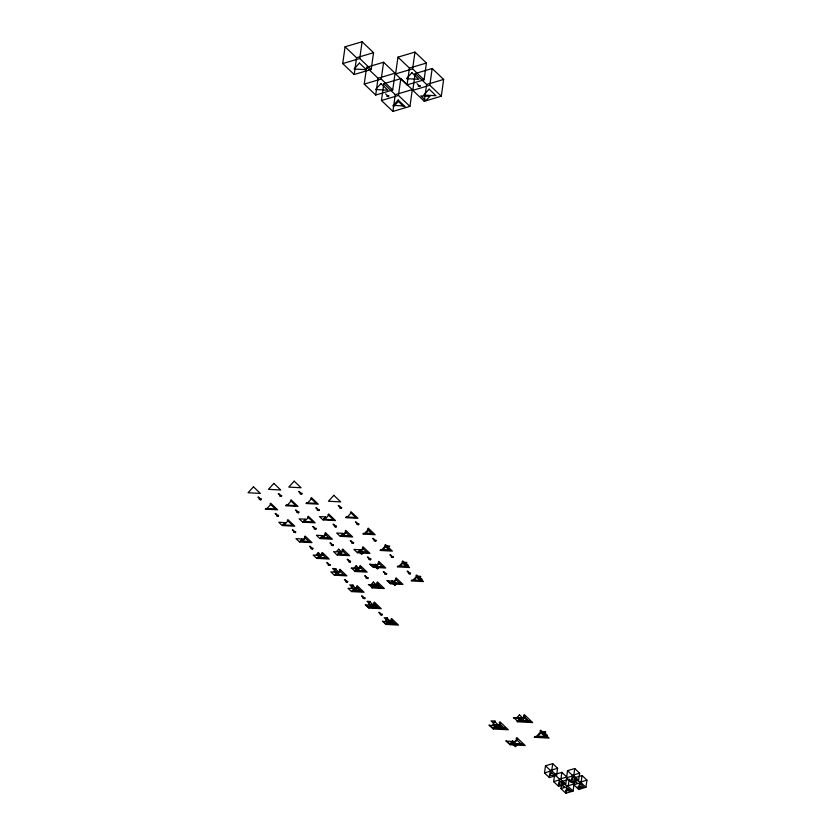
<?xml version="1.0" encoding="UTF-8"?>
<svg xmlns="http://www.w3.org/2000/svg" width="835" height="835" viewBox="0 0 835 835"><rect width="100%" height="100%" fill="white"/><g stroke="black" fill="none" stroke-linecap="round" stroke-linejoin="round"><path stroke-width="1.25" d="M342.715 63.575L345.074 46.802L362.087 41.75L373.558 52.688L371.199 69.462L354.197 74.513L342.715 63.575L359.728 58.523L371.199 69.462M354.197 74.513L356.545 57.74L345.074 46.802M359.728 58.523L362.087 41.75M364.237 84.095L366.586 67.311L383.599 62.26L395.08 73.198L392.721 89.971L375.708 95.033L364.237 84.095L381.24 79.033L392.721 89.971M375.708 95.033L378.067 78.25L366.586 67.311M381.24 79.033L383.599 62.26M381.449 100.503L383.808 83.719L400.81 78.667L412.292 89.606L409.933 106.379L392.92 111.441L381.449 100.503L398.452 95.441L409.933 106.379M395.592 73.929L397.951 57.145L414.964 52.094L426.434 63.032L424.076 79.805L407.073 84.867L395.592 73.929L412.605 68.867L424.076 79.805M392.92 111.441L395.279 94.658L383.808 83.719M398.452 95.441L400.81 78.667M407.073 84.867L409.421 68.084L397.951 57.145M412.605 68.867L414.964 52.094M412.803 90.337L415.162 73.553L432.175 68.501L443.646 79.44L441.298 96.213L424.284 101.275L412.803 90.337L429.816 85.274L441.298 96.213M424.284 101.275L426.643 84.492L415.162 73.553M429.816 85.274L432.175 68.501M544.493 772.907L545.495 765.778L552.728 763.639L557.603 768.284L556.601 775.412L549.378 777.562L544.493 772.907L551.726 770.768L556.601 775.412M549.378 777.562L550.38 770.434L545.495 765.778M551.726 770.768L552.728 763.639M578.624 780.308L573.739 775.652L566.516 777.803L571.391 782.458L578.624 780.308L579.626 773.179L574.741 768.524L567.518 770.674L565.744 784.128L558.521 786.278L553.647 781.633L554.649 774.504L561.872 772.354L566.746 776.999L559.523 779.149L554.649 774.504M558.521 786.278L559.523 779.149M565.744 784.128L560.87 779.483L561.872 772.354M560.953 788.605L561.955 781.476L569.188 779.326L574.062 783.971L573.06 791.1L565.838 793.25L560.953 788.605L568.186 786.455L573.06 791.1M565.838 793.25L566.84 786.121L561.955 781.476M568.186 786.455L569.188 779.326M571.391 782.458L572.392 775.318L567.518 770.674M573.739 775.652L574.741 768.524M573.833 784.775L574.835 777.646L582.058 775.496L586.932 780.151L585.93 787.28L578.707 789.43L573.833 784.775L581.056 782.625L585.93 787.28M578.707 789.43L579.709 782.301L574.835 777.646M581.056 782.625L582.058 775.496M386.741 96.234L388.515 96.599L388.859 95.607M261.365 498.819L261.021 499.81L259.236 499.445M418.095 86.068L419.88 86.433L420.224 85.441M281.75 495.416L281.405 496.408L279.631 496.042M278.577 515.226L278.232 516.218L276.448 515.853M302.072 493.161L301.727 494.163L299.953 493.798M298.961 511.824L298.617 512.826L296.842 512.45M295.788 531.634L295.444 532.636L293.67 532.26M319.283 509.569L318.939 510.571L317.164 510.206M316.183 528.231L315.828 529.233L314.054 528.858M313 548.042L312.655 549.044L310.881 548.668M341.724 507.315L341.379 508.306L339.594 507.941M336.505 525.977L336.15 526.979L334.376 526.614M333.395 544.639L333.05 545.641L331.265 545.265M330.211 564.45L329.867 565.452L328.092 565.076M358.935 523.722L358.591 524.714L356.806 524.349M353.716 542.385L353.372 543.387L351.587 543.021M350.606 561.047L350.262 562.049L348.477 561.673M347.84 581.264L347.496 582.266L345.711 581.901M376.147 540.13L375.802 541.132L374.017 540.756M370.928 558.792L370.583 559.794L368.799 559.429M368.131 577.538L367.786 578.54L366.012 578.164M365.052 597.672L364.707 598.674L362.922 598.309M386.751 573.415L386.396 574.417L384.622 574.052M393.358 556.538L393.014 557.54L391.239 557.164M382.263 614.08L381.919 615.082L380.134 614.717M410.57 572.946L410.225 573.948L408.451 573.572M563.207 786.789L564.105 786.518M576.077 782.969L576.985 782.698M266.991 508.557L270.707 504.486M287.376 505.154L291.091 501.094M284.203 524.964L287.918 520.904M307.697 502.9L311.413 498.839M304.587 521.562L308.303 517.502M301.414 541.372L305.13 537.312M324.909 519.307L328.625 515.247M321.799 537.97L325.514 533.909M347.35 517.053L351.065 512.982M318.626 557.78L322.341 553.72M342.12 535.715L345.836 531.655M339.02 554.377L342.726 550.317M364.561 533.461L368.277 529.4M336.255 574.605L339.96 570.535M363.048 548.063L359.342 552.123L361.712 554.388L363.559 552.353M356.545 570.869L360.261 566.808M381.772 549.868L385.488 545.808L389.715 546.027L387.858 548.063M378.871 562.686L375.155 566.746L377.524 569.011L379.382 566.975M353.466 591.013L357.182 586.942M355.627 590.324L357.38 588.404M373.756 587.276L377.472 583.216M375.927 586.598L377.67 584.677M398.984 566.276L402.7 562.216L406.927 562.435L405.069 564.47M396.082 579.093L392.366 583.154L393.316 584.062L395.539 584.176L394.736 585.418L396.594 583.383M370.677 607.421L374.393 603.35M372.838 606.732L374.591 604.811M412.876 580.315L416.582 576.254L420.809 576.484L418.45 576.515L419.692 577.705L418.951 578.509M419.546 577.559L420.412 576.62M387.889 623.828L391.605 619.758M390.049 623.14L391.803 621.219M495.51 728.256L499.998 723.34M498.119 727.421L500.238 725.114M519.892 721.075L524.37 716.169M522.501 720.25L524.62 717.933M516.896 739.111L512.408 744.016L513.556 745.102L516.228 745.248L515.268 746.74L517.512 744.288M536.279 736.574L540.756 731.669L545.86 731.94L543.011 731.982L544.514 733.412L543.616 734.393M544.337 733.245L545.38 732.107M356.545 57.74L373.558 52.688M409.421 68.084L426.434 63.032M378.067 78.25L395.08 73.198M426.643 84.492L443.646 79.44M395.279 94.658L412.292 89.606M550.38 770.434L557.603 768.284M572.392 775.318L579.626 773.179M553.647 781.633L560.87 779.483M566.84 786.121L574.062 783.971M579.709 782.301L586.932 780.151M394.631 105.481L403.086 105.93M365.834 533.148L371.638 533.45M383.046 549.555L388.849 549.858M370.74 564.376L374.957 564.606M400.257 565.963L406.071 566.266M414.15 580.001L419.953 580.315M387.951 580.784L392.179 581.014M366.252 605.051L370.479 605.271M383.463 621.459L387.69 621.689M490.176 725.396L495.27 725.667M537.813 736.188L544.827 736.564M507.075 741.156L512.168 741.428M566.558 790.724L570.148 790.912M417.009 83.698L419.88 86.433M385.645 93.864L388.515 96.599M338.77 505.499L341.463 508.056M355.981 521.906L358.674 524.474M373.203 538.314L375.886 540.882M390.415 554.722L393.097 557.289M407.626 571.13L410.309 573.697M338.238 505.655L340.93 508.223M355.459 522.063L358.142 524.63M372.671 538.471L375.353 541.038M389.882 554.878L392.565 557.446M407.094 571.286L409.787 573.854M379.059 563.552L382.315 566.652M396.281 579.96L399.527 583.06M346.034 532.521L349.28 535.632M363.246 548.929L366.492 552.039M383.797 571.599L386.49 574.167M299.128 491.345L301.811 493.913M316.34 507.753L319.033 510.321M333.551 524.161L336.244 526.728M350.763 540.569L353.455 543.136M367.974 556.976L370.667 559.544M383.265 571.756L385.958 574.323M298.596 491.502L301.289 494.07M315.807 507.91L318.5 510.477M333.019 524.317L335.712 526.885M350.23 540.736L352.923 543.293M367.442 557.143L370.135 559.701M393.577 584.072L394.673 585.116M524.61 717.223L528.534 720.97M360.449 567.675L363.705 570.775M377.66 584.082L380.917 587.182M325.713 534.776L328.959 537.876M342.924 551.183L346.17 554.283M365.187 575.722L367.88 578.29M278.806 493.6L281.489 496.167M296.018 510.008L298.711 512.575M313.229 526.415L315.922 528.983M330.441 542.823L333.134 545.391M347.652 559.231L350.345 561.798M514.485 718.298L517.345 721.022M364.655 575.879L367.348 578.446M278.274 493.756L280.967 496.324M295.486 510.164L298.178 512.732M312.697 526.572L315.39 529.139M329.908 542.98L332.601 545.547M347.12 559.387L349.813 561.955M352.067 568.562L354.437 570.827M369.279 584.97L371.648 587.235M575.618 781.957L576.828 783.126M305.318 538.178L308.574 541.278M322.529 554.586L325.786 557.686M340.158 571.401L343.415 574.511M357.37 587.819L360.626 590.919M374.581 604.227L377.837 607.327M391.792 620.635L395.049 623.735M517.126 740.165L521.05 743.901M500.228 724.394L504.152 728.141M391.897 621.637L393.431 623.098M500.353 725.605L502.2 727.368M562.738 785.787L563.959 786.946M258.412 497.002L261.104 499.56M275.633 513.41L278.316 515.978M292.845 529.818L295.527 532.386M310.056 546.226L312.739 548.793M327.268 562.633L329.961 565.201M344.886 579.448L347.579 582.016M362.098 595.866L364.791 598.424M379.32 612.274L382.002 614.831M257.89 497.159L260.572 499.727M275.101 513.567L277.784 516.134M292.313 529.974L294.995 532.542M309.524 546.382L312.217 548.95M326.736 562.79L329.428 565.358M344.354 579.615L347.047 582.172M361.576 596.023L364.258 598.58M378.787 612.431L381.47 614.988M513.859 745.123L515.195 746.386M359.447 63.105L354.05 69.023L366.346 69.681L359.447 63.105M380.969 83.615L375.562 89.533L387.858 90.19L380.969 83.615M411.895 72.739L406.488 78.657L418.794 79.304L411.895 72.739M398.18 100.023L392.774 105.941L394.141 106.014L398.347 101.421L403.702 106.525L405.079 106.598L398.18 100.023M429.106 89.147L423.7 95.065L436.006 95.722L429.106 89.147M429.785 96.39L425.85 100.701L420.83 95.91L429.785 96.39M253.464 486.826L248.068 492.744L260.363 493.401L253.464 486.826M273.859 483.423L268.452 489.341L280.748 489.999L273.859 483.423M265.874 508.494L265.279 509.152L277.575 509.809L270.686 503.234L270.081 503.902L275.446 509.006L265.874 508.494M294.181 481.179L288.774 487.097L301.07 487.744L294.181 481.179M286.269 505.091L285.664 505.749L297.959 506.407L291.071 499.831L290.465 500.499L295.83 505.603L286.269 505.091M284.933 522.595L282.23 525.549L278.786 522.261L284.933 522.595M283.096 524.902L282.491 525.559L294.786 526.217L287.898 519.652L287.292 520.309L292.657 525.413L283.096 524.902M306.591 502.847L305.986 503.505L318.292 504.163L311.392 497.587L310.787 498.245L316.152 503.348L306.591 502.847M305.318 519.193L302.625 522.146L299.17 518.859L305.318 519.193M303.481 521.499L302.875 522.157L315.181 522.814L308.282 516.249L307.677 516.907L313.041 522.011L303.481 521.499M333.823 495.322L328.426 501.24L340.722 501.898L333.823 495.322M302.145 539.003L299.441 541.957L295.997 538.669L302.145 539.003M300.308 541.31L299.702 541.967L311.998 542.625L305.109 536.06L304.504 536.717L305.652 537.813L302.771 540.976L309.868 541.821L300.308 541.31M325.64 516.938L322.947 519.892L319.492 516.614L325.64 516.938M323.803 519.255L323.197 519.913L335.503 520.57L328.604 513.995L327.998 514.652L333.363 519.767L323.803 519.255M322.54 535.6L319.836 538.554L316.382 535.266L322.54 535.6M320.692 537.907L320.087 538.575L332.393 539.222L325.493 532.657L324.888 533.314L326.047 534.41L323.155 537.573L330.253 538.418L320.692 537.907M346.233 516.99L345.638 517.648L357.933 518.305L351.034 511.73L350.439 512.398L355.793 517.502L346.233 516.99M318.281 552.593L316.319 554.743L320.797 554.983L318.281 552.593M319.356 555.411L316.663 558.365L313.208 555.077L319.356 555.411M317.519 557.717L316.914 558.385L329.22 559.033L322.32 552.467L321.715 553.125L322.874 554.221L319.982 557.383L327.08 558.229L317.519 557.717M342.861 533.346L340.158 536.3L336.703 533.022L342.861 533.346M341.014 535.663L340.409 536.321L352.714 536.978L345.815 530.402L345.21 531.06L346.368 532.156L343.477 535.318L350.575 536.174L341.014 535.663M338.676 549.19L336.703 551.34L341.181 551.58L338.676 549.19M339.751 552.008L337.048 554.962L333.593 551.674L339.751 552.008M337.904 554.315L337.298 554.983L349.604 555.63L342.705 549.065L342.11 549.722L343.258 550.818L340.367 553.981L347.464 554.826L337.904 554.315M363.444 533.398L362.849 534.056L375.145 534.713L368.256 528.148L367.65 528.805L373.015 533.909L372.066 533.857L368.392 530.35L365.5 533.513L363.444 533.398M335.816 568.677L334.386 570.242L332.56 568.499L335.816 568.677M335.91 569.407L333.937 571.558L338.415 571.798L335.91 569.407M336.985 572.226L334.282 575.19L330.837 571.902L336.985 572.226M335.138 574.543L334.543 575.2L346.838 575.858L339.939 569.282L339.344 569.94L340.492 571.036L337.601 574.198L344.698 575.054L335.138 574.543M360.073 549.754L357.37 552.718L353.925 549.43L360.073 549.754M358.225 552.071L357.62 552.728L369.926 553.386L363.027 546.81L362.432 547.468L363.58 548.564L360.689 551.726L367.786 552.582L358.225 552.071M356.201 565.681L354.238 567.831L358.716 568.071L356.201 565.681M356.294 568.792L354.572 571.453L357.276 568.499L351.128 568.165L356.294 568.792M355.439 570.806L354.833 571.474L367.139 572.121L360.24 565.556L359.635 566.213L360.783 567.309L357.902 570.472L364.999 571.317L355.439 570.806M380.656 549.806L380.061 550.463L392.356 551.121L385.467 544.556L384.862 545.213L390.227 550.317L389.287 550.265L385.603 546.758L382.712 549.921L380.656 549.806M353.038 585.084L351.598 586.65L349.771 584.907L353.038 585.084M353.121 585.815L351.149 587.976L355.627 588.205L353.121 585.815M375.207 564.335L373.109 566.641L369.738 564.042L373.193 567.33L375.886 564.376L375.207 564.335M374.049 566.694L373.443 567.351L385.749 568.009L378.85 561.433L378.245 562.091L379.403 563.187L376.512 566.349L383.609 567.195L374.049 566.694M354.197 588.633L351.493 591.597L348.049 588.31L354.197 588.633M352.349 590.95L351.754 591.608L364.05 592.266L357.15 585.69L356.555 586.347L357.704 587.443L357.088 588.122L359.614 590.533L354.823 590.606L361.91 591.462L352.349 590.95M373.412 582.089L371.45 584.239L375.927 584.479L373.412 582.089M373.506 585.199L371.794 587.861L374.487 584.907L368.339 584.573L373.506 585.199M372.65 587.214L372.045 587.882L384.351 588.529L377.451 581.964L376.846 582.621L378.005 583.717L377.378 584.396L379.915 586.807L375.113 586.88L382.211 587.725L372.65 587.214M397.877 566.213L397.272 566.881L409.567 567.529L402.679 560.963L402.073 561.621L407.438 566.725L406.499 566.683L402.814 563.166L399.923 566.328L397.877 566.213M370.249 601.492L368.809 603.058L366.993 601.315L370.249 601.492M370.333 602.223L368.371 604.383L372.838 604.613L370.333 602.223M406.499 563.688L405.152 565.17L408.221 565.326L406.499 563.688M392.419 580.742L390.321 583.049L386.949 580.45L390.404 583.738L393.108 580.784L392.419 580.742M370.719 605.01L368.621 607.306L365.26 604.717L368.705 608.005L371.408 605.041L370.719 605.01M391.26 583.101L390.655 583.759L402.961 584.416L396.061 577.841L395.456 578.498L396.615 579.594L393.723 582.757L400.821 583.602L391.26 583.101M369.561 607.358L368.966 608.016L381.261 608.673L374.372 602.098L373.767 602.755L374.915 603.851L374.299 604.53L376.825 606.941L372.034 607.014L379.132 607.87L369.561 607.358M411.759 580.262L411.154 580.92L423.46 581.577L416.561 575.002L415.966 575.659L421.32 580.774L420.381 580.722L416.696 577.204L413.816 580.367L411.759 580.262M420.391 577.726L419.034 579.208L422.113 579.375L420.391 577.726M387.461 617.9L386.031 619.466L384.204 617.723L387.461 617.9M387.544 618.631L385.582 620.791L390.06 621.031L387.544 618.631M387.941 621.417L385.833 623.714L382.472 621.125L385.916 624.413L388.619 621.449L387.941 621.417M386.782 623.766L386.177 624.423L398.472 625.081L391.584 618.505L390.978 619.163L392.126 620.259L391.511 620.937L392.053 621.459L390.686 622.952L394.036 623.348L389.246 623.421L396.343 624.277L386.782 623.766M494.988 721.096L493.266 722.985L491.063 720.887L494.988 721.096M495.103 721.983L492.723 724.582L498.13 724.874L495.103 721.983M495.572 725.344L493.036 728.12L488.976 724.989L493.13 728.955L496.397 725.385L495.572 725.344M494.174 728.183L493.443 728.976L508.296 729.769L499.967 721.837L499.246 722.63L500.635 723.955L499.883 724.77L500.541 725.396L498.892 727.191L502.941 727.682L497.149 727.765L505.081 728.193L505.718 728.798L494.174 728.183M519.474 714.812L517.105 717.411L522.512 717.693L519.474 714.812M519.589 718.57L517.053 721.346L517.512 721.784L520.779 718.215L513.348 717.818L519.589 718.57M518.545 721.002L517.825 721.805L532.678 722.588L524.349 714.656L523.618 715.449L525.006 716.774L524.265 717.599L527.313 720.511L521.531 720.595L529.453 721.012L530.089 721.617L518.545 721.002M512.471 741.104L509.934 743.881L505.864 740.76L510.028 744.726L513.295 741.156L512.471 741.104M511.072 743.943L510.342 744.736L525.194 745.53L516.865 737.597L516.145 738.39L517.533 739.716L514.047 743.536L521.979 743.954L522.616 744.559L511.072 743.943M534.932 736.501L534.202 737.295L549.054 738.088L540.725 730.155L540.005 730.949L546.476 737.117L545.338 737.065L540.892 732.817L537.406 736.637L534.932 736.501M545.349 733.443L543.721 735.238L547.426 735.437L545.349 733.443M551.611 772.709L549.315 775.224L554.544 775.506L551.611 772.709M560.755 781.424L558.458 783.94L563.688 784.222L560.755 781.424M573.436 777.302L571.14 779.817L576.369 780.088L573.436 777.302M568.071 788.397L565.775 790.912L568.134 788.991L570.994 791.194L568.071 788.397M580.753 784.274L578.457 786.789L583.686 787.061L580.753 784.274M581.045 787.353L579.375 789.179L577.235 787.144L581.045 787.353"/></g></svg>
